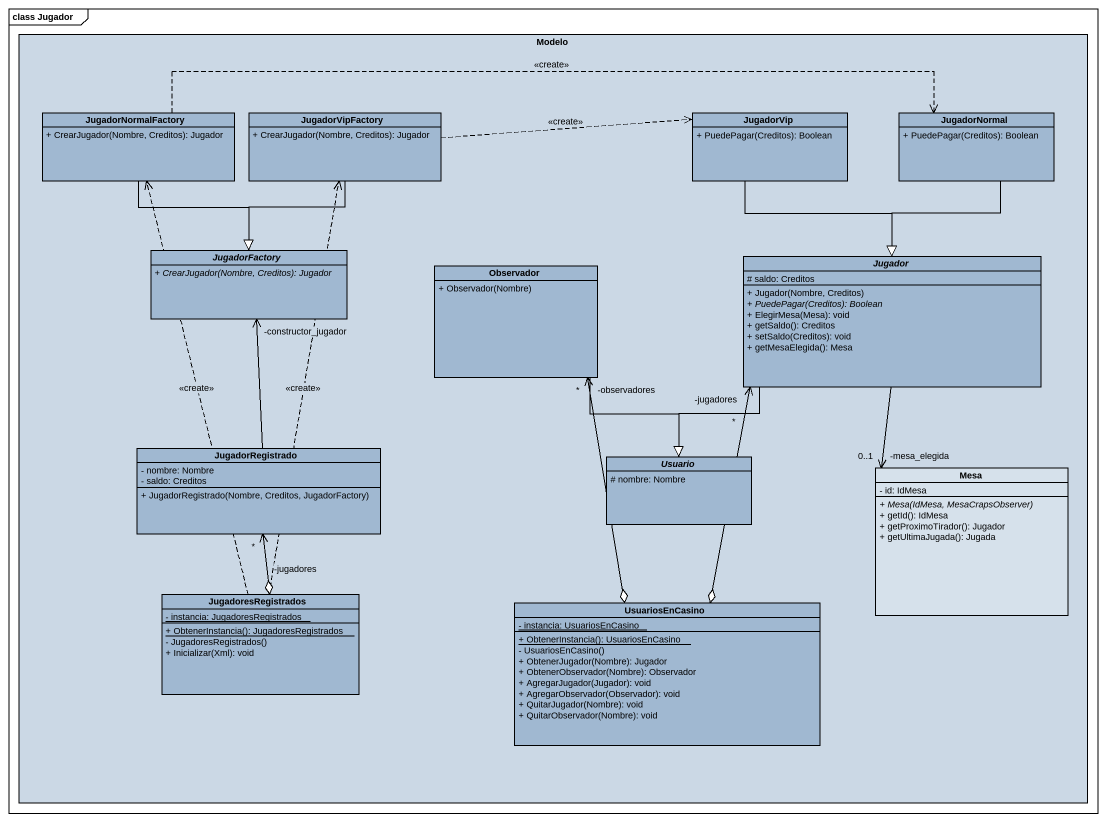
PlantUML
@startuml
mainframe class Jugador
hide circle
hide empty members
skinparam classAttributeIconSize 0
rectangle Modelo #CBD8E5 {
  class JugadorNormalFactory #A0B8D1 {
    + CrearJugador(Nombre, Creditos): Jugador
  }
  class JugadorVipFactory #A0B8D1 {
    + CrearJugador(Nombre, Creditos): Jugador
  }
  class JugadorVip #A0B8D1 {
    + PuedePagar(Creditos): Boolean
  }
  class JugadorNormal #A0B8D1 {
    + PuedePagar(Creditos): Boolean
  }
  abstract class JugadorFactory #A0B8D1 {
    {abstract} + CrearJugador(Nombre, Creditos): Jugador
  }
  class Observador #A0B8D1 {
    + Observador(Nombre)
  }
  abstract class Jugador #A0B8D1 {
    # saldo: Creditos
    + Jugador(Nombre, Creditos)
    {abstract} + PuedePagar(Creditos): Boolean
    + ElegirMesa(Mesa): void
    + getSaldo(): Creditos
    + setSaldo(Creditos): void
    + getMesaElegida(): Mesa
  }
  class JugadorRegistrado #A0B8D1 {
    - nombre: Nombre
    - saldo: Creditos
    + JugadorRegistrado(Nombre, Creditos, JugadorFactory)
  }
  abstract class Usuario #A0B8D1 {
    # nombre: Nombre
  }
  class Mesa #D6E1EB {
    - id: IdMesa
    {abstract} + Mesa(IdMesa, MesaCrapsObserver)
    + getId(): IdMesa
    + getProximoTirador(): Jugador
    + getUltimaJugada(): Jugada
  }
  class JugadoresRegistrados #A0B8D1 {
    {static} - instancia: JugadoresRegistrados
    {static} + ObtenerInstancia(): JugadoresRegistrados
    - JugadoresRegistrados()
    + Inicializar(Xml): void
  }
  class UsuariosEnCasino #A0B8D1 {
    {static} - instancia: UsuariosEnCasino
    {static} + ObtenerInstancia(): UsuariosEnCasino
    - UsuariosEnCasino()
    + ObtenerJugador(Nombre): Jugador
    + ObtenerObservador(Nombre): Observador
    + AgregarJugador(Jugador): void
    + AgregarObservador(Observador): void
    + QuitarJugador(Nombre): void
    + QuitarObservador(Nombre): void
  }
}
JugadorNormalFactory .right.> JugadorNormal : <<create>>
JugadorNormalFactory --|> JugadorFactory
JugadorVipFactory .right.> JugadorVip : <<create>>
JugadorVipFactory --|> JugadorFactory
JugadorVip --|> Jugador
JugadorNormal --|> Jugador
Observador --|> Usuario
Jugador --|> Usuario
Jugador --> "-mesa_elegida\n0..1" Mesa
JugadorRegistrado -up-> "-constructor_jugador" JugadorFactory
JugadorRegistrado "-jugadores\n*" <--o JugadoresRegistrados
JugadoresRegistrados .up.> JugadorNormalFactory : <<create>>
JugadoresRegistrados .up.> JugadorVipFactory : <<create>>
UsuariosEnCasino o-up-> "-observadores\n*" Observador
UsuariosEnCasino o-up-> "-jugadores\n*" Jugador
@enduml
